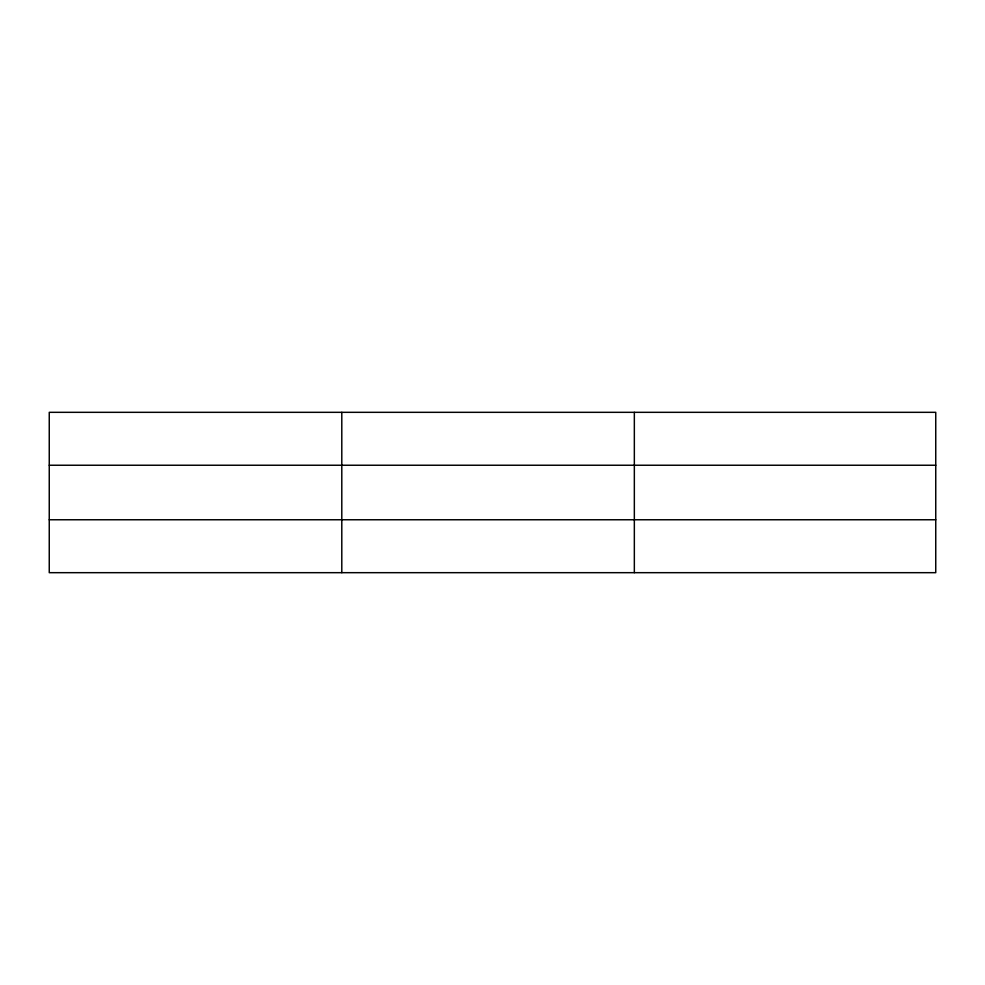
<?xml version="1.0" encoding="UTF-8"?>
<svg xmlns="http://www.w3.org/2000/svg" width="985" height="985" viewBox="0 0 985 985"><rect width="100%" height="100%" fill="white"/><g stroke="black" fill="none" stroke-linecap="round" stroke-linejoin="round"><path stroke-width="1.48" d="M341.795 572.679L341.795 412.321M634.34 572.679L634.34 412.321M935.75 465.24L935.75 412.321L49.25 412.321L49.25 572.679L935.75 572.679L935.75 465.24L49.25 465.24M49.25 519.76L935.75 519.76"/></g></svg>
